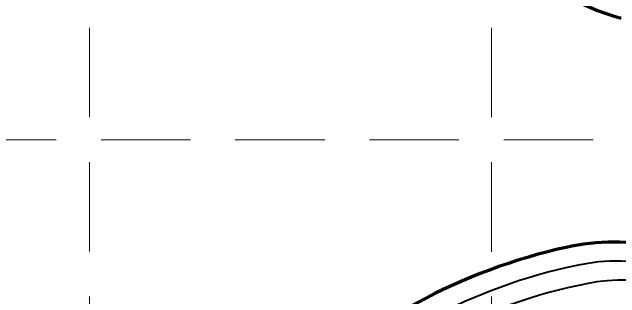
# Model space of a CAD drawing. Header units: feet. Extents: x 10084 to 13321, y 3329 to 8503.
# Drawn here: x 10880.4 to 11002.6, y 4996.6 to 5054 of the extents above; entities that cross this region are included whole.
import ezdxf

# ---------------------------------------------------------------- set-up
doc = ezdxf.new("R2010")
doc.units = ezdxf.units.FT
doc.header["$LTSCALE"] = 40
doc.header["$MEASUREMENT"] = 0
doc.linetypes.add('DASHED', pattern=[0.75, 0.5, -0.25])
doc.linetypes.add('HIDDEN', pattern=[0.375, 0.25, -0.125])
doc.layers.add('GRID', color=254, linetype='DASHED')
doc.layers.add('Level 1', color=7, linetype='Continuous')

msp = doc.modelspace()

# ---------------------------------------------------------------- linework, layer by layer
at = {"layer": 'GRID', "color": 252, "linetype": 'HIDDEN', "lineweight": 0, "ltscale": 1.8}
for p, q in [((10895.91, 3736.9), (10895.93, 8414.95)), ((10976.84, 3736.89), (10976.76, 8414.93)), ((10169.24, 5028.35), (13236.21, 5028.35))]:
    msp.add_line(p, q, dxfattribs=at)
at = {"layer": 'Level 1', "color": 5, "linetype": 'Continuous', "lineweight": 70}
for centre, radius, start, end in [((11017.93, 5105.69), 55, 199.0138, 254.1108), ((11001.36, 4963.82), 44, 52.4782, 102.5721), ((11017.37, 4892.06), 117.52, 102.5721, 133.8134)]:
    msp.add_arc(centre, radius, start, end, dxfattribs=at)
at = {"layer": 'Level 1', "color": 5, "linetype": 'Continuous', "lineweight": 40}
for centre, radius, start, end in [((11017.37, 4892.06), 113.52, 101.9171, 133.8134), ((11002.39, 4963.02), 41, 51.9209, 101.9171), ((11017.37, 4892.06), 109.52, 101.289, 133.8134), ((11003.37, 4962.2), 38, 51.1198, 101.289)]:
    msp.add_arc(centre, radius, start, end, dxfattribs=at)

doc.saveas('drawing.dxf')
